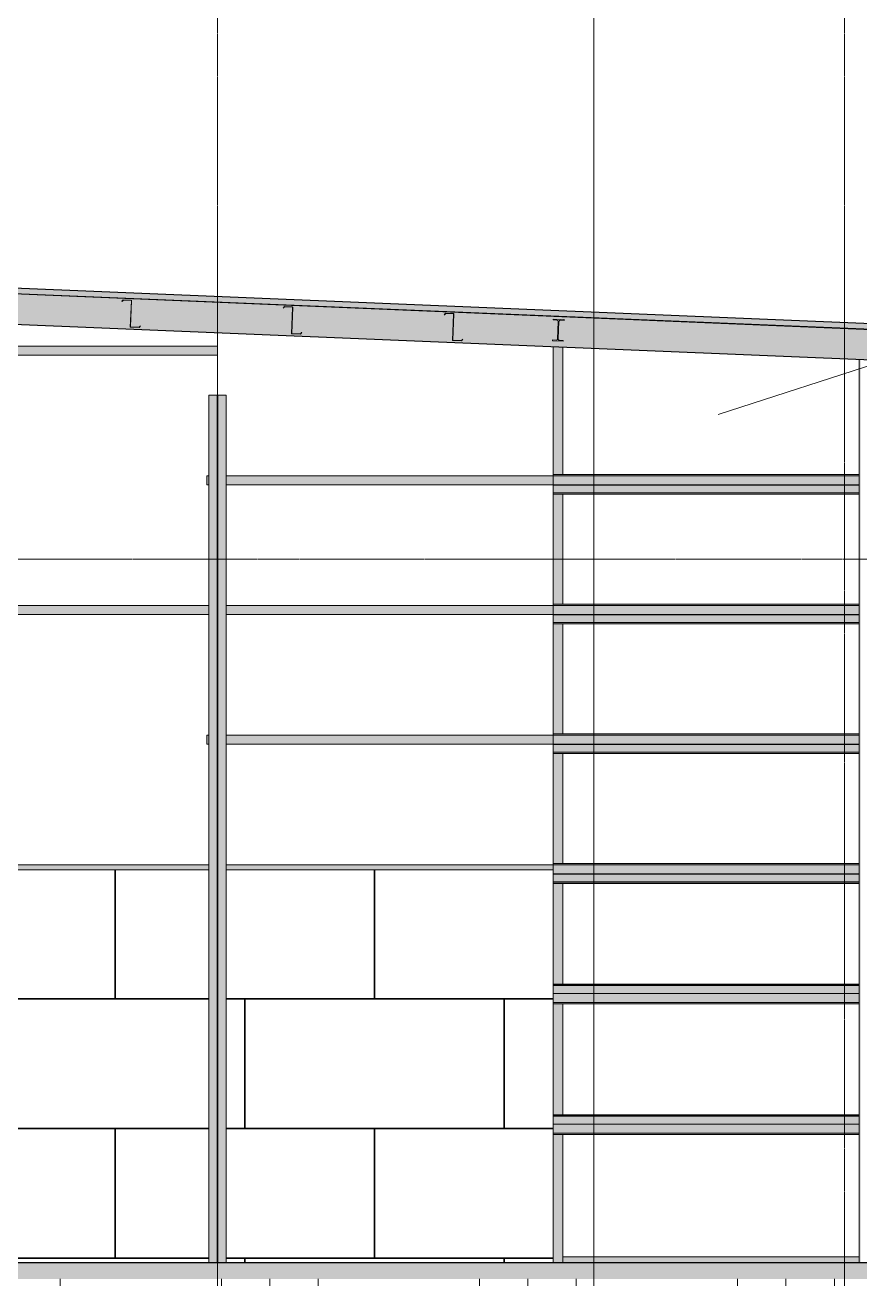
# Model space of a CAD drawing. Header units: inches. Extents: x -23445 to -32, y -314 to 853.
# Drawn here: x -11555.2 to -11244.6, y -6 to 460.5 of the extents above; entities that cross this region are included whole.
import ezdxf

# ---------------------------------------------------------------- set-up
doc = ezdxf.new("R2010")
doc.units = ezdxf.units.IN
doc.header["$MEASUREMENT"] = 0
doc.linetypes.add('Grid Line 1_2_', pattern=[0.875, 0.5, -0.125, 0.125, -0.125])
doc.linetypes.add('Hidden 1_8_', pattern=[0.1875, 0.125, -0.0625])
for name, color, linetype, lineweight in [('A-ANNO-IDEN', 131, 'Continuous', 9), ('A-CLNG', 13, 'Continuous', 9), ('A-CLNG-PATT', 13, 'Continuous', 9), ('A-FLOR', 192, 'Continuous', 9), ('A-FLOR-LEVL', 51, 'Continuous', 9), ('A-FLOR-PATT', 8, 'Continuous', 25), ('A-GLAZ-CWMG', 51, 'Continuous', 9), ('A-ROOF', 132, 'Continuous', 9), ('A-WALL', 113, 'Continuous', 9), ('A-WALL-PATT', 111, 'Continuous', 25), ('C-TOPO', 7, 'Continuous', 9), ('G-ANNO-SYMB', 111, 'Continuous', 9), ('S-BEAM', 12, 'Continuous', 9), ('S-COLS', 52, 'Continuous', 9), ('S-GRID', 1, 'Continuous', 9)]:
    doc.layers.add(name, color=color, linetype=linetype, lineweight=lineweight)

# ---------------------------------------------------------------- blocks, each defined once
blk = doc.blocks.new('Struct_Xcel_Sports Complex_rvt-3-Building Section - North_South looking East _ Lounge')
at = {"layer": 'A-FLOR-PATT', "lineweight": 9}
h = blk.add_hatch(dxfattribs=at)
h.set_pattern_fill('FP_37', style=0, pattern_type=2)
h.set_pattern_definition([(50, (22063.86, 65.275), (55.0854, -4.8198), [5.76, -63.36]), (355, (22063.86, 65.275), (-10.6557, 57.7685), [4.608, -50.688]), (100.451, (22068.45, 64.874), (44.4295, 52.9487), [4.895, -53.848]), (46.184, (22063.86, 80.635), (81.9644, -12.712), [8.64, -95.04]), (96.636, (22070.69, 79.576), (71.7815, 74.8124), [7.343, -80.772]), (351.184, (22063.86, 80.635), (71.782, 74.8124), [6.912, -76.032]), (21, (22071.54, 76.795), (45.842, -30.9215), [5.76, -63.36]), (326, (22071.54, 76.795), (18.687, 55.6915), [4.608, -50.688]), (71.451, (22075.36, 74.22), (64.529, 24.77), [4.895, -53.848]), (37.5, (22063.858, 65.275), (0.9339, 25.5668), [2.534, -47.539, 2.534, -48.922, -50.88]), (37.5, (22063.858, 65.275), (0.9339, 25.5668), [-101.53, 2.534, -48.346]), (7.5, (22063.858, 65.275), (20.204, 30.2913), [2.534, -26.803, 2.534, -46.387, -19.392]), (7.5, (22063.858, 65.275), (20.204, 30.2913), [-78.259, 2.534, -16.858]), (327.5, (22046.732, 65.275), (40.9978, -1.7324), [2.534, -16.666, 2.534, -57.37, -79.488]), (327.5, (22046.732, 65.275), (40.9978, -1.7324), [-79.104, 2.534, -76.954]), (317.5, (22039.052, 65.275), (44.7889, 7.6878), [2.534, -22.426, 2.534, -37.248, -56.448]), (317.5, (22039.052, 65.275), (44.7889, 7.6878), [-64.742, 2.534, -53.914])])
h.paths.add_polyline_path([(22790.8, -6), (22790.8, 0), (21132.3, 0), (21132.3, -6), (22724.07, -6)], flags=0)
at = {"layer": 'A-FLOR', "color": 250, "lineweight": 25}
blk.add_line((22790.8, 0), (21143.55, 0), dxfattribs=at)
blk = doc.blocks.new('W-Wide Flange-Column - W12X26-1530485-Building Section - North_South looking East _ Lounge')
at = {"layer": 'S-COLS', "linetype": 'Hidden 1_8_'}
for p, q in [((22108.65, 0), (22108.65, 322.83)), ((22108.96, 322.83), (22108.96, 0))]:
    blk.add_line(p, q, dxfattribs=at)
blk = doc.blocks.new('Girt_Z - 10_D-V104-Building Section - North_South looking East _ Lounge')
at = {"layer": 'S-BEAM', "lineweight": 15}
for p, q in [((22073.73, 358.31), (22073.22, 357.76)), ((22073.22, 357.76), (22073.3, 357.68)), ((22073.3, 357.68), (22073.78, 358.2)), ((22076.66, 358.19), (22073.73, 358.31)), ((22073.78, 358.2), (22076.66, 358.08)), ((22076.73, 358), (22076.33, 348.19)), ((22076.44, 348.38), (22076.84, 357.99)), ((22076.33, 348.19), (22079.7, 348.05)), ((22079.65, 348.16), (22076.51, 348.29)), ((22080.12, 348.68), (22079.65, 348.16)), ((22079.7, 348.05), (22080.2, 348.61)), ((22080.2, 348.61), (22080.12, 348.68))]:
    blk.add_line(p, q, dxfattribs=at)
for centre, radius, start, end in [((22076.66, 358), 0.187, 357.6141, 87.6141), ((22076.66, 358), 0.0782, 357.6141, 85.4913), ((22076.52, 348.37), 0.0782, 177.6141, 264.5717)]:
    blk.add_arc(centre, radius, start, end, dxfattribs=at)
blk = doc.blocks.new('Rectangular Mullion - Profile_Polycarbonate_Lower-1149884-Building Section - North_South looking East _ Lounge')
at = {"layer": 'A-GLAZ-CWMG'}
h = blk.add_hatch(color=256, dxfattribs=at)
h.paths.add_polyline_path([(22237.3, 0), (22347.55, 0), (22347.55, 2.24), (22237.3, 2.24)], flags=0)
h.paths.add_polyline_path([(22369.06, 0), (22369.06, 2.24), (22359.55, 2.24), (22359.55, 0)], flags=0)
for p, q in [((22237.3, 0), (22237.3, 2.24)), ((22347.55, 2.24), (22237.3, 2.24)), ((22369.06, 2.24), (22359.55, 2.24)), ((22369.06, 2.24), (22369.06, 0))]:
    blk.add_line(p, q, dxfattribs=at)
blk = doc.blocks.new('Rectangular Mullion - Profile_Polycarbonate_right-1528483-Building Section - North_South looking East _ Lounge')
at = {"layer": 'A-GLAZ-CWMG'}
h = blk.add_hatch(color=256, dxfattribs=at)
h.paths.add_polyline_path([(22233.68, 0), (22237.3, 0), (22237.3, 47.7), (22233.68, 47.7)], flags=0)
h.paths.add_polyline_path([(22237.3, 55.05), (22237.3, 96.32), (22233.68, 96.32), (22233.68, 55.05)], flags=0)
h.paths.add_polyline_path([(22233.68, 103.68), (22237.3, 103.68), (22237.3, 141.19), (22233.68, 141.19)], flags=0)
h.paths.add_polyline_path([(22233.68, 148.54), (22237.3, 148.54), (22237.3, 189.44), (22233.68, 189.44), (22233.68, 154.63)], flags=0)
h.paths.add_polyline_path([(22237.3, 196.79), (22237.3, 237.69), (22233.68, 237.69), (22233.68, 196.79)], flags=0)
h.paths.add_polyline_path([(22233.68, 245.04), (22237.3, 245.04), (22237.3, 285.94), (22233.68, 285.94)], flags=0)
h.paths.add_polyline_path([(22233.68, 293.29), (22237.3, 293.29), (22237.3, 340.77), (22233.68, 340.93), (22233.68, 310.88)], flags=0)
for p, q in [((22237.3, 293.29), (22237.3, 340.77)), ((22237.3, 245.04), (22237.3, 285.94)), ((22237.3, 196.79), (22237.3, 237.69)), ((22237.3, 148.54), (22237.3, 189.44)), ((22237.3, 103.68), (22237.3, 141.19)), ((22237.3, 55.05), (22237.3, 96.32)), ((22237.3, 0), (22237.3, 47.7))]:
    blk.add_line(p, q, dxfattribs=at)
blk = doc.blocks.new('Girt_Z - 10_D-1351984-Building Section - North_South looking East _ Lounge')
at = {"layer": 'S-BEAM'}
h = blk.add_hatch(color=256, dxfattribs=at)
h.paths.add_polyline_path([(22139.65, 345.55), (22140.15, 346.11), (22140.07, 346.18), (22139.6, 345.67), (22136.46, 345.8), (22136.27, 345.69)], flags=0)
h.paths.add_polyline_path([(22136.27, 345.69), (22136.39, 345.88), (22136.79, 355.49), (22136.68, 355.5), (22136.45, 349.94)], flags=0)
h.paths.add_polyline_path([(22133.25, 355.18), (22133.72, 355.7), (22136.61, 355.58), (22136.61, 355.69), (22133.68, 355.81), (22133.17, 355.26)], flags=0)
at = {"layer": 'S-BEAM', "lineweight": 15}
for p, q in [((22133.68, 355.81), (22133.17, 355.26)), ((22133.17, 355.26), (22133.25, 355.18)), ((22133.25, 355.18), (22133.72, 355.7)), ((22136.61, 355.69), (22133.68, 355.81)), ((22133.72, 355.7), (22136.61, 355.58)), ((22136.68, 355.5), (22136.27, 345.69)), ((22136.39, 345.88), (22136.79, 355.49)), ((22136.27, 345.69), (22139.65, 345.55)), ((22139.6, 345.67), (22136.46, 345.8)), ((22140.07, 346.18), (22139.6, 345.67)), ((22139.65, 345.55), (22140.15, 346.11)), ((22140.15, 346.11), (22140.07, 346.18))]:
    blk.add_line(p, q, dxfattribs=at)
for centre, radius, start, end in [((22136.6, 355.5), 0.187, 357.6141, 87.6141), ((22136.6, 355.5), 0.0782, 357.6141, 85.4913), ((22136.47, 345.87), 0.0782, 177.6141, 264.5717)]:
    blk.add_arc(centre, radius, start, end, dxfattribs=at)
blk = doc.blocks.new('Girt_Z - 10_D-1223970-Building Section - North_South looking East _ Lounge')
at = {"layer": 'S-BEAM'}
h = blk.add_hatch(color=256, dxfattribs=at)
h.paths.add_polyline_path([(22347.55, 144.69), (22347.55, 148.06), (22112.05, 148.06), (22112.05, 146.25), (22233.68, 146.25), (22233.68, 144.69), (22336.73, 144.69)], flags=0)
h.paths.add_polyline_path([(21155.36, 146.25), (21381.81, 146.25), (21381.81, 148.06), (21146.8, 148.06), (21146.8, 146.25)], flags=0)
h.paths.add_polyline_path([(21388.3, 146.25), (21623.06, 146.25), (21623.06, 148.06), (21388.3, 148.06)], flags=0)
h.paths.add_polyline_path([(21629.55, 146.25), (21864.31, 146.25), (21864.31, 148.06), (21629.55, 148.06)], flags=0)
h.paths.add_polyline_path([(22105.56, 146.25), (22105.56, 148.06), (21870.8, 148.06), (21870.8, 146.25), (22104.33, 146.25)], flags=0)
for points in [[(22336.73, 148.06), (22347.55, 148.06), (22347.55, 148.54), (22233.68, 148.54), (22233.68, 148.06), (22259.27, 148.06)], [(22336.73, 141.72), (22347.55, 141.72), (22347.55, 144.61), (22233.68, 144.61), (22233.68, 141.72), (22259.27, 141.72)], [(22336.73, 141.27), (22347.55, 141.27), (22347.55, 141.72), (22233.68, 141.72), (22233.68, 141.27), (22259.27, 141.27)]]:
    blk.add_hatch(color=256, dxfattribs=at).paths.add_polyline_path(points, flags=0)
for p, q in [((21870.8, 148.06), (22105.56, 148.06)), ((22112.05, 148.06), (22347.55, 148.06)), ((22233.68, 148.54), (22347.55, 148.54)), ((22233.68, 144.69), (22347.55, 144.69)), ((22233.68, 144.61), (22347.55, 144.61)), ((22233.68, 141.72), (22347.55, 141.72)), ((22233.68, 141.27), (22347.55, 141.27)), ((22233.68, 141.19), (22347.55, 141.19))]:
    blk.add_line(p, q, dxfattribs=at)
blk = doc.blocks.new('Girt_Z - 10_D-1223971-Building Section - North_South looking East _ Lounge')
at = {"layer": 'S-BEAM'}
h = blk.add_hatch(color=256, dxfattribs=at)
h.paths.add_polyline_path([(21388.3, 241.19), (21623.06, 241.19), (21623.06, 244.56), (21388.3, 244.56)], flags=0)
h.paths.add_polyline_path([(21629.55, 241.19), (21864.31, 241.19), (21864.31, 244.56), (21629.55, 244.56)], flags=0)
h.paths.add_polyline_path([(22336.73, 241.19), (22347.55, 241.19), (22347.55, 244.56), (22112.05, 244.56), (22112.05, 241.19), (22259.27, 241.19)], flags=0)
h.paths.add_polyline_path([(22105.56, 241.19), (22105.56, 244.56), (21870.8, 244.56), (21870.8, 241.19), (22104.33, 241.19)], flags=0)
for points in [[(22347.55, 244.56), (22347.55, 245.04), (22233.68, 245.04), (22233.68, 244.56), (22336.73, 244.56)], [(22347.55, 238.22), (22347.55, 241.11), (22233.68, 241.11), (22233.68, 238.22), (22336.73, 238.22)], [(22347.55, 237.77), (22347.55, 238.22), (22233.68, 238.22), (22233.68, 237.77), (22336.73, 237.77)], [(22347.55, 237.69), (22347.55, 237.77), (22336.73, 237.69)]]:
    blk.add_hatch(color=256, dxfattribs=at).paths.add_polyline_path(points, flags=0)
for p, q in [((21870.8, 244.56), (22105.56, 244.56)), ((22112.05, 244.56), (22347.55, 244.56)), ((22233.68, 245.04), (22347.55, 245.04)), ((21870.8, 241.19), (22105.56, 241.19)), ((22112.05, 241.19), (22347.55, 241.19)), ((22233.68, 241.11), (22347.55, 241.11)), ((22233.68, 238.22), (22347.55, 238.22)), ((22233.68, 237.77), (22347.55, 237.77)), ((22233.68, 237.69), (22347.55, 237.69))]:
    blk.add_line(p, q, dxfattribs=at)
blk = doc.blocks.new('Girt_Z - 10_D-1223975-Building Section - North_South looking East _ Lounge')
at = {"layer": 'S-BEAM'}
h = blk.add_hatch(color=256, dxfattribs=at)
h.paths.add_polyline_path([(22259.27, 192.94), (22347.55, 192.94), (22347.55, 196.31), (22112.05, 196.31), (22112.05, 192.94)], flags=0)
h.paths.add_polyline_path([(22105.56, 192.94), (22105.56, 196.31), (22104.8, 196.31), (22104.8, 192.94)], flags=0)
for points in [[(22336.73, 196.31), (22347.55, 196.31), (22347.55, 196.79), (22233.68, 196.79), (22233.68, 196.31), (22259.27, 196.31)], [(22336.73, 189.97), (22347.55, 189.97), (22347.55, 192.86), (22233.68, 192.86), (22233.68, 189.97), (22259.27, 189.97)], [(22336.73, 189.52), (22347.55, 189.52), (22347.55, 189.97), (22233.68, 189.97), (22233.68, 189.52), (22259.27, 189.52)]]:
    blk.add_hatch(color=256, dxfattribs=at).paths.add_polyline_path(points, flags=0)
for p, q in [((22104.8, 192.94), (22104.8, 196.31)), ((22104.8, 196.31), (22105.56, 196.31)), ((22112.05, 196.31), (22347.55, 196.31)), ((22233.68, 196.79), (22347.55, 196.79)), ((22104.8, 192.94), (22105.56, 192.94)), ((22112.05, 192.94), (22347.55, 192.94)), ((22233.68, 192.86), (22347.55, 192.86)), ((22233.68, 189.97), (22347.55, 189.97)), ((22233.68, 189.52), (22347.55, 189.52)), ((22233.68, 189.44), (22347.55, 189.44))]:
    blk.add_line(p, q, dxfattribs=at)
blk = doc.blocks.new('Girt_Z - 10_D-1223976-Building Section - North_South looking East _ Lounge')
at = {"layer": 'S-BEAM'}
h = blk.add_hatch(color=256, dxfattribs=at)
h.paths.add_polyline_path([(22104.8, 289.44), (22105.56, 289.44), (22105.56, 292.81), (22104.8, 292.81)], flags=0)
h.paths.add_polyline_path([(22347.55, 289.44), (22347.55, 292.81), (22112.05, 292.81), (22112.05, 289.44), (22336.73, 289.44)], flags=0)
for points in [[(22336.73, 292.81), (22347.55, 292.81), (22347.55, 293.29), (22233.68, 293.29), (22233.68, 292.81), (22259.27, 292.81)], [(22336.73, 286.47), (22347.55, 286.47), (22347.55, 289.36), (22233.68, 289.36), (22233.68, 286.47), (22259.27, 286.47)], [(22336.73, 286.02), (22347.55, 286.02), (22347.55, 286.47), (22233.68, 286.47), (22233.68, 286.02), (22259.27, 286.02)]]:
    blk.add_hatch(color=256, dxfattribs=at).paths.add_polyline_path(points, flags=0)
for p, q in [((22104.8, 289.44), (22104.8, 292.81)), ((22104.8, 292.81), (22105.56, 292.81)), ((22104.8, 289.44), (22105.56, 289.44)), ((22112.05, 292.81), (22347.55, 292.81)), ((22112.05, 289.44), (22347.55, 289.44)), ((22233.68, 293.29), (22347.55, 293.29)), ((22233.68, 289.36), (22347.55, 289.36)), ((22233.68, 286.47), (22347.55, 286.47)), ((22233.68, 286.02), (22347.55, 286.02)), ((22233.68, 285.94), (22347.55, 285.94))]:
    blk.add_line(p, q, dxfattribs=at)
blk = doc.blocks.new('W-Wide Flange - W8X15-1528935-Building Section - North_South looking East _ Lounge')
at = {"layer": 'S-BEAM'}
h = blk.add_hatch(dxfattribs=at)
h.set_pattern_fill('FP_35', color=256, style=0, pattern_type=2)
h.set_pattern_definition([(45, (22063.858, 65.275), (-19.007, 19.007), []), (45, (22063.858, 94.075), (-19.007, 19.007), [])])
h.paths.add_polyline_path([(22237.37, 342.87), (22237.39, 343.19), (22236, 343.25), (22235.66, 343.41), (22235.53, 343.76), (22235.8, 350.24), (22235.96, 350.59), (22236.31, 350.72), (22237.7, 350.66), (22237.71, 350.98), (22233.7, 351.14), (22233.69, 350.83), (22235.07, 350.77), (22235.42, 350.61), (22235.55, 350.25), (22235.28, 343.77), (22235.12, 343.43), (22234.76, 343.3), (22233.38, 343.36), (22233.37, 343.04)], flags=0)
at = {"layer": 'S-BEAM', "lineweight": 15}
for p, q in [((22233.7, 351.14), (22233.69, 350.83)), ((22233.69, 350.83), (22235.07, 350.77)), ((22237.71, 350.98), (22233.7, 351.14)), ((22235.55, 350.25), (22235.28, 343.77)), ((22235.53, 343.76), (22235.8, 350.24)), ((22236.31, 350.72), (22237.7, 350.66)), ((22237.7, 350.66), (22237.71, 350.98)), ((22233.38, 343.36), (22233.37, 343.04)), ((22233.37, 343.04), (22237.37, 342.87)), ((22234.76, 343.3), (22233.38, 343.36)), ((22237.39, 343.19), (22236, 343.25)), ((22237.37, 342.87), (22237.39, 343.19))]:
    blk.add_line(p, q, dxfattribs=at)
for centre, start, end in [((22235.05, 350.27), 357.6141, 87.6141), ((22236.29, 350.22), 87.6141, 177.6141), ((22234.78, 343.79), 267.6141, 357.6141), ((22236.02, 343.74), 177.6141, 267.6141)]:
    blk.add_arc(centre, 0.497, start, end, dxfattribs=at)
blk = doc.blocks.new('Girt_Z - 10_D-1223979-Building Section - North_South looking East _ Lounge')
at = {"layer": 'S-BEAM'}
h = blk.add_hatch(color=256, dxfattribs=at)
h.paths.add_polyline_path([(21484.59, 337.69), (22108.8, 337.69), (22108.8, 341.06), (21388.3, 341.06), (21388.3, 337.69), (21407.12, 337.69)], flags=0)
h.paths.add_polyline_path([(21174.72, 337.69), (21381.8, 337.69), (21381.8, 341.06), (21146.8, 341.06), (21146.8, 337.69)], flags=0)
for p, q in [((21388.3, 341.06), (22108.8, 341.06)), ((22108.8, 341.06), (22108.8, 337.69)), ((21388.3, 337.69), (22108.8, 337.69))]:
    blk.add_line(p, q, dxfattribs=at)
blk = doc.blocks.new('Girt_Z - 10_D-1239982-Building Section - North_South looking East _ Lounge')
at = {"layer": 'S-BEAM'}
for points in [[(22347.55, 103.14), (22347.55, 103.59), (22233.68, 103.59), (22233.68, 103.14), (22336.73, 103.14)], [(22347.55, 100.25), (22347.55, 103.14), (22233.68, 103.14), (22233.68, 100.25), (22336.73, 100.25)], [(22347.55, 103.59), (22347.55, 103.68), (22336.73, 103.59)], [(22347.55, 96.8), (22347.55, 100.18), (22233.68, 100.18), (22233.68, 96.8), (22336.73, 96.8)], [(22347.55, 100.18), (22347.55, 100.25), (22336.73, 100.18)], [(22347.55, 96.32), (22347.55, 96.8), (22233.68, 96.8), (22233.68, 96.32), (22336.73, 96.32)]]:
    blk.add_hatch(color=256, dxfattribs=at).paths.add_polyline_path(points, flags=0)
for p, q in [((22347.55, 103.68), (22233.68, 103.68)), ((22347.55, 103.59), (22233.68, 103.59)), ((22347.55, 103.14), (22233.68, 103.14)), ((22347.55, 100.25), (22233.68, 100.25)), ((22347.55, 100.18), (22233.68, 100.18)), ((22347.55, 96.8), (22233.68, 96.8)), ((22347.55, 96.32), (22233.68, 96.32))]:
    blk.add_line(p, q, dxfattribs=at)
blk = doc.blocks.new('Girt_Z - 10_D-1236892-Building Section - North_South looking East _ Lounge')
at = {"layer": 'S-BEAM'}
for points in [[(22336.73, 54.52), (22347.55, 54.52), (22347.55, 54.97), (22233.68, 54.97), (22233.68, 54.52), (22259.27, 54.52)], [(22347.55, 51.63), (22347.55, 54.52), (22233.68, 54.52), (22233.68, 51.63), (22336.73, 51.63)], [(22336.73, 48.18), (22347.55, 48.18), (22347.55, 51.55), (22233.68, 51.55), (22233.68, 48.18), (22259.27, 48.18)], [(22347.55, 51.55), (22347.55, 51.63), (22336.73, 51.55)], [(22336.73, 47.7), (22347.55, 47.7), (22347.55, 48.18), (22233.68, 48.18), (22233.68, 47.7), (22259.27, 47.7)]]:
    blk.add_hatch(color=256, dxfattribs=at).paths.add_polyline_path(points, flags=0)
for p, q in [((22347.55, 55.05), (22233.68, 55.05)), ((22347.55, 54.97), (22233.68, 54.97)), ((22347.55, 54.52), (22233.68, 54.52)), ((22347.55, 51.63), (22233.68, 51.63)), ((22347.55, 51.55), (22233.68, 51.55)), ((22347.55, 48.18), (22233.68, 48.18)), ((22347.55, 47.7), (22233.68, 47.7))]:
    blk.add_line(p, q, dxfattribs=at)

msp = doc.modelspace()

# ---------------------------------------------------------------- hatches: boundary and pattern name
at = {"layer": 'A-CLNG-PATT'}
h = msp.add_hatch(dxfattribs=at)
h.set_pattern_fill('FP_34', color=256, style=0, pattern_type=2)
h.set_pattern_definition([(161.57, (22064.818, 66.235), (-7.6802237, -0.0009796), [0, -54.643, 6.067, 0]), (18.43, (22062.898, 66.235), (-7.6802237, 0.0009796), [0, -54.643, 6.067, 0]), (108.43, (22064.818, 66.235), (3.8382953, -19.20136532), [18.211, -42.499]), (71.57, (22062.898, 66.235), (3.8382953, 19.20136532), [18.211, -42.499])])
h.paths.add_polyline_path([(-11221.68, 335.22), (-11221.68, 346.48), (-12457.31, 397.96), (-12457.31, 386.7), (-11255.63, 336.63)], flags=0)
at = {"layer": 'A-ROOF'}
msp.add_hatch(color=256, dxfattribs=at).paths.add_polyline_path([(-11159.27, 343.95), (-11159.27, 345.96), (-12471.91, 400.65), (-12471.91, 398.65), (-11178.16, 344.74)], flags=0)
at = {"layer": 'A-WALL-PATT', "lineweight": 9}
h = msp.add_hatch(dxfattribs=at)
h.set_pattern_fill('FP_40', color=256, style=0, pattern_type=2)
h.set_pattern_definition([(90, (22011.8, -722), (-193, -193), [48, -145]), (180, (22011.8, -722), (-2e-14, -193), [96.25, -96.75]), (270, (21915.55, -674), (-193, -193), [48, -145]), (180, (22011.8, -674), (-2e-14, -193), [96.25, -96.75]), (270, (21915.3, -674), (-193, -193), [48, -145]), (180, (21915.3, -674), (-2e-14, -193), [96.25, -96.75]), (90, (21819.05, -722), (-193, -193), [48, -145]), (180, (21915.3, -722), (-2e-14, -193), [96.25, -96.75]), (90, (21963.8, -673.75), (-193, -193), [48, -145]), (180, (22012.05, -673.75), (-2e-14, -193), [48.25, -144.75]), (180, (22012.05, -625.75), (-2e-14, -193), [48.25, -144.75]), (90, (21867.3, -673.75), (-193, -193), [48, -145]), (180, (21963.55, -673.75), (-2e-14, -193), [96.25, -96.75]), (270, (21963.55, -625.75), (-193, -193), [48, -145]), (180, (21963.55, -625.75), (-2e-14, -193), [96.25, -96.75]), (180, (21867.05, -673.75), (-2e-14, -193), [48, -145]), (270, (21867.05, -625.75), (-193, -193), [48, -145]), (180, (21867.05, -625.75), (-2e-14, -193), [48, -145]), (90, (22011.8, -625.5), (-193, -193), [48, -145]), (180, (22011.8, -625.5), (-2e-14, -193), [96.25, -96.75]), (270, (21915.55, -577.5), (-193, -193), [48, -145]), (180, (22011.8, -577.5), (-2e-14, -193), [96.25, -96.75]), (270, (21915.3, -577.5), (-193, -193), [48, -145]), (180, (21915.3, -577.5), (-2e-14, -193), [96.25, -96.75]), (270, (21819.05, -577.5), (-193, -193), [48, -145]), (180, (21915.3, -625.5), (-2e-14, -193), [96.25, -96.75]), (90, (21963.8, -577.25), (-193, -193), [48, -145]), (180, (22012.05, -577.25), (-2e-14, -193), [48.25, -144.75]), (180, (22012.05, -529.25), (-2e-14, -193), [48.25, -144.75]), (90, (21867.3, -577.25), (-193, -193), [48, -145]), (180, (21963.55, -577.25), (-2e-14, -193), [96.25, -96.75]), (270, (21963.55, -529.25), (-193, -193), [48, -145]), (180, (21963.55, -529.25), (-2e-14, -193), [96.25, -96.75]), (180, (21867.05, -577.25), (-2e-14, -193), [48, -145]), (270, (21867.05, -529.25), (-193, -193), [48, -145]), (180, (21867.05, -529.25), (-2e-14, -193), [48, -145])])
h.paths.add_polyline_path([(-11962.81, 0), (-11728.05, 0), (-11728.05, 146.25), (-11962.81, 146.25), (-11962.81, 76.51)], flags=0)
h.paths.add_polyline_path([(-12437.01, 0), (-12210.55, 0), (-12210.55, 146.25), (-12445.56, 146.25), (-12445.56, 0)], flags=0)
h.paths.add_polyline_path([(-12204.06, 0), (-11969.3, 0), (-11969.3, 146.25), (-12204.06, 146.25), (-12204.06, 76.51)], flags=0)
h.paths.add_polyline_path([(-11358.68, 0), (-11358.68, 146.25), (-11480.31, 146.25), (-11480.31, 0), (-11410.56, 0)], flags=0)
h.paths.add_polyline_path([(-11486.8, 0), (-11486.8, 146.25), (-11721.56, 146.25), (-11721.56, 0), (-11488.03, 0)], flags=0)
at = {"layer": 'C-TOPO'}
h = msp.add_hatch(dxfattribs=at)
h.set_pattern_fill('FP_33', color=256, style=0, pattern_type=2)
h.set_pattern_definition([(0, (22063.86, 65.275), (48, 48), [48, -48]), (0, (22063.86, 83.275), (48, 48), [48, -48]), (0, (22063.86, 101.275), (48, 48), [48, -48]), (90, (22069.86, 107.275), (-48, 48), [48, -48]), (90, (22087.86, 107.275), (-48, 48), [48, -48]), (90, (22105.86, 107.275), (-48, 48), [48, -48])])
h.paths.add_polyline_path([(-11323.32, -79.73), (-10793.56, -79.73), (-10793.56, -54), (-10837.56, -54), (-10837.56, -36), (-10801.56, -36), (-10801.56, -6), (-12460.06, -6), (-12460.06, -36), (-12394.31, -36), (-12394.31, -60), (-12514.31, -60), (-12514.31, -36), (-12470.06, -36), (-12470.06, 0), (-13037.38, 0), (-13037.38, -79.73), (-11325.1, -79.73)], flags=0)
h.paths.add_polyline_path([(-11243.08, -36), (-11312.31, -36), (-11312.31, -12), (-11174.31, -12), (-11174.31, -36), (-11178.16, -36)], flags=0)
h.paths.add_polyline_path([(-11936.06, -30), (-11996.06, -30), (-11996.06, -12), (-11936.06, -12), (-11936.06, -14.96)], flags=0)
h.paths.add_polyline_path([(-11694.81, -30), (-11754.81, -30), (-11754.81, -12), (-11694.81, -12)], flags=0)
h.paths.add_polyline_path([(-12177.31, -30), (-12237.31, -30), (-12237.31, -12), (-12177.31, -12), (-12177.31, -20.9)], flags=0)
h.paths.add_polyline_path([(-11488.03, -30), (-11513.56, -30), (-11513.56, -12), (-11453.56, -12), (-11453.56, -30)], flags=0)
at = {"layer": 'S-COLS', "lineweight": 5}
for points in [[(-11244.81, 0), (-11244.37, 0), (-11244.37, 336.16), (-11244.81, 336.18), (-11244.81, 37.45)], [(-11480.31, 0), (-11480.31, 322.83), (-11486.8, 322.83), (-11486.8, 0)]]:
    msp.add_hatch(color=256, dxfattribs=at).paths.add_polyline_path(points, flags=0)

# ---------------------------------------------------------------- linework, layer by layer
at = {"layer": 'A-ANNO-IDEN', "color": 153}
msp.add_line((-11297.31, 315.66), (-10666.43, 519.69), dxfattribs=at)
at = {"layer": 'A-CLNG', "lineweight": 25}
for p, q in [((-11221.68, 346.48), (-12457.31, 397.96)), ((-12205.81, 376.22), (-11221.68, 335.22))]:
    msp.add_line(p, q, dxfattribs=at)
at = {"layer": 'A-FLOR-LEVL', "linetype": 'Grid Line 1_2_'}
for p, q in [((-13230.76, 261.75), (-9926.83, 261.75)), ((-13230.76, 0), (-9926.83, 0))]:
    msp.add_line(p, q, dxfattribs=at)
at = {"layer": 'A-ROOF', "lineweight": 25}
for p, q in [((-11159.27, 345.96), (-12471.91, 400.65)), ((-12471.91, 398.65), (-11159.27, 343.95))]:
    msp.add_line(p, q, dxfattribs=at)
at = {"layer": 'A-WALL'}
for p, q in [((-11358.68, 196.31), (-11358.68, 340.93)), ((-11358.68, 0), (-11358.68, 196.31)), ((-11486.8, 146.25), (-11721.56, 146.25)), ((-11358.68, 146.25), (-11480.31, 146.25))]:
    msp.add_line(p, q, dxfattribs=at)
at = {"layer": 'G-ANNO-SYMB'}
msp.add_line((-11343.53, 545.16), (-11343.53, -79.66), dxfattribs=at)
at = {"layer": 'S-COLS'}
for p, q in [((-11244.81, 336.18), (-11244.81, 0)), ((-11486.8, 322.83), (-11480.31, 322.83)), ((-11486.8, 322.83), (-11486.8, 0)), ((-11480.31, 322.83), (-11480.31, 0))]:
    msp.add_line(p, q, dxfattribs=at)
at = {"layer": 'S-GRID', "linetype": 'Grid Line 1_2_'}
for p, q in [((-11483.56, -273.16), (-11483.56, 738.66)), ((-11483.56, -273.16), (-11483.56, 738.66)), ((-11250.31, -273.16), (-11250.31, 738.66))]:
    msp.add_line(p, q, dxfattribs=at)

# ---------------------------------------------------------------- block references
at = {"color": 90, "lineweight": 5}
msp.add_blockref('Struct_Xcel_Sports Complex_rvt-3-Building Section - North_South looking East _ Lounge', (-33592.36, 0), dxfattribs=at)
at = {"layer": 'A-GLAZ-CWMG'}
for name in ['Rectangular Mullion - Profile_Polycarbonate_right-1528483-Building Section - North_South looking East _ Lounge', 'Rectangular Mullion - Profile_Polycarbonate_Lower-1149884-Building Section - North_South looking East _ Lounge']:
    msp.add_blockref(name, (-33592.36, 0), dxfattribs=at)
at = {"layer": 'S-BEAM'}
for name, p in [('Girt_Z - 10_D-V104-Building Section - North_South looking East _ Lounge', (-33592.36, 0)), ('Girt_Z - 10_D-1351984-Building Section - North_South looking East _ Lounge', (-33592.36, 0)), ('Girt_Z - 10_D-1351984-Building Section - North_South looking East _ Lounge', (-33532.41, -2.5)), ('W-Wide Flange - W8X15-1528935-Building Section - North_South looking East _ Lounge', (-33592.36, 0)), ('Girt_Z - 10_D-1223979-Building Section - North_South looking East _ Lounge', (-33592.36, 0)), ('Girt_Z - 10_D-1223976-Building Section - North_South looking East _ Lounge', (-33592.36, 0)), ('Girt_Z - 10_D-1223971-Building Section - North_South looking East _ Lounge', (-33592.36, 0)), ('Girt_Z - 10_D-1223975-Building Section - North_South looking East _ Lounge', (-33592.36, 0)), ('Girt_Z - 10_D-1223970-Building Section - North_South looking East _ Lounge', (-33592.36, 0)), ('Girt_Z - 10_D-1239982-Building Section - North_South looking East _ Lounge', (-33592.36, 0)), ('Girt_Z - 10_D-1236892-Building Section - North_South looking East _ Lounge', (-33592.36, 0))]:
    msp.add_blockref(name, p, dxfattribs=at)
at = {"layer": 'S-COLS', "linetype": 'Hidden 1_8_'}
msp.add_blockref('W-Wide Flange-Column - W12X26-1530485-Building Section - North_South looking East _ Lounge', (-33592.36, 0), dxfattribs=at)

doc.saveas('drawing.dxf')
